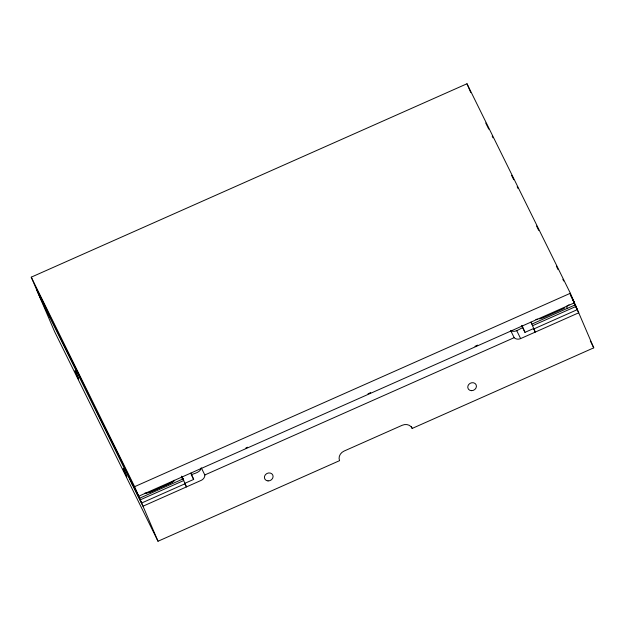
<?xml version="1.0" encoding="UTF-8"?>
<svg xmlns="http://www.w3.org/2000/svg" width="625" height="625" viewBox="0 0 625 625"><rect width="100%" height="100%" fill="white"/><g stroke="black" fill="none" stroke-linecap="round" stroke-linejoin="round"><path stroke-width="0.94" d="M191.117 474.766C194.68 473.273 200.492 472.484 201.281 467.797L204.82 474.969L204.789 475.93A5.961 5.195 -26.3 0 1 201.094 480.414L143 506.203L39.625 296.703M510.641 330.492C514.531 333.148 519.023 329.273 522.453 327.703M31.25 277.164L466.984 83.758L570.359 293.266L574.453 302.82L138.719 496.219L35.344 286.719L31.25 277.164L134.625 486.664L138.719 496.219M134.625 486.664L570.359 293.266M245.859 448.016L247.641 447.219M368 393.805L370.672 392.617M474.977 346.32L477.648 345.133M132.688 485.305L129.266 477.328L139.578 498.227L183.039 478.938L181.75 476.328M49.938 317.594L36.203 288.727L54.641 331.734L158.016 541.242L339.57 460.656A7.945 6.93 -26.3 0 1 344.102 451.062L402.203 425.273A7.945 6.93 -26.3 0 1 412.195 428.422L593.75 347.836L575.312 304.828L531.859 324.117L531 322.375M183.727 480.539L140.266 499.836L129.953 478.938M532.547 325.719L576 306.43L572.133 298.594M184.906 483.305L193.656 479.422L190.93 473.047M521.594 325.508L524.977 332.359L533.727 328.477M185.094 483.727L141.633 503.016L131.32 482.125M204.82 474.969L514.18 337.664L514.891 338.289A5.961 5.195 -26.3 0 0 520.633 338.586L578.734 312.797L575.297 305.836M533.906 328.906L577.367 309.617L573.93 302.648M485.727 122.992L488.742 129.109M492.188 136.086L493.047 137.836M511.57 175.367L513.727 179.734M517.172 186.719L518.031 188.461M536.555 226L538.703 230.367M556.367 266.156L558.086 269.648M562.828 279.25L563.688 280.992M570.148 294.086L574.453 302.82M571.016 296.117L571.875 297.859M572.734 299.602L575.312 304.828M590.305 340.852L593.75 347.836M533.555 328.609L535.273 332.086L530.992 322.109M516.742 330.695L520.633 338.586M511.031 331.289L514.18 337.664M411.328 426.672L412.195 428.422M191.547 475.133L193.656 479.422M181.578 476.188L182.867 478.805M181.492 476.383L182.773 478.977M181.656 476.766L182.945 479.375M181.734 477.336L182.594 479.078M184.734 483.43L186.453 486.914L182.18 476.93M36.891 290.328L47.203 311.227M38.258 293.516L48.57 314.414M567.094 308.047L566.383 306.375A6.258 3.062 -23.2 0 0 569.055 304.734M466.984 83.758L470.711 92.445M522.25 325.992L524.977 332.359M139.578 498.227L158.016 541.242M537.406 319.117A6.258 3.062 -23.2 0 1 535.891 319.461M144.43 493.32A11.266 5.516 -23.2 0 0 151.617 491.547L169.914 483.422A11.266 5.516 -23.2 0 0 174.734 480.477M174.164 480.258A7.508 3.672 -23.2 0 1 169.789 483.375L151.492 491.5A7.508 3.672 -23.2 0 1 146.164 492.688M539.312 318.898A11.266 5.516 -23.2 0 0 543.891 317.43L562.195 309.305A11.266 5.516 -23.2 0 0 564.773 307.961M75.023 370.914L78.555 378.93L75.023 370.914M123.258 468.68L126.797 476.695L123.258 468.68M268.039 480.914A4.453 3.883 -26.3 0 0 272.82 475.117A4.453 3.883 -26.3 0 0 265.391 474.734A4.453 3.883 -26.3 0 0 268.039 480.914M471.383 390.664A4.453 3.883 -26.3 0 0 476.156 384.867A4.453 3.883 -26.3 0 0 468.734 384.484A4.453 3.883 -26.3 0 0 471.383 390.664"/></g></svg>
